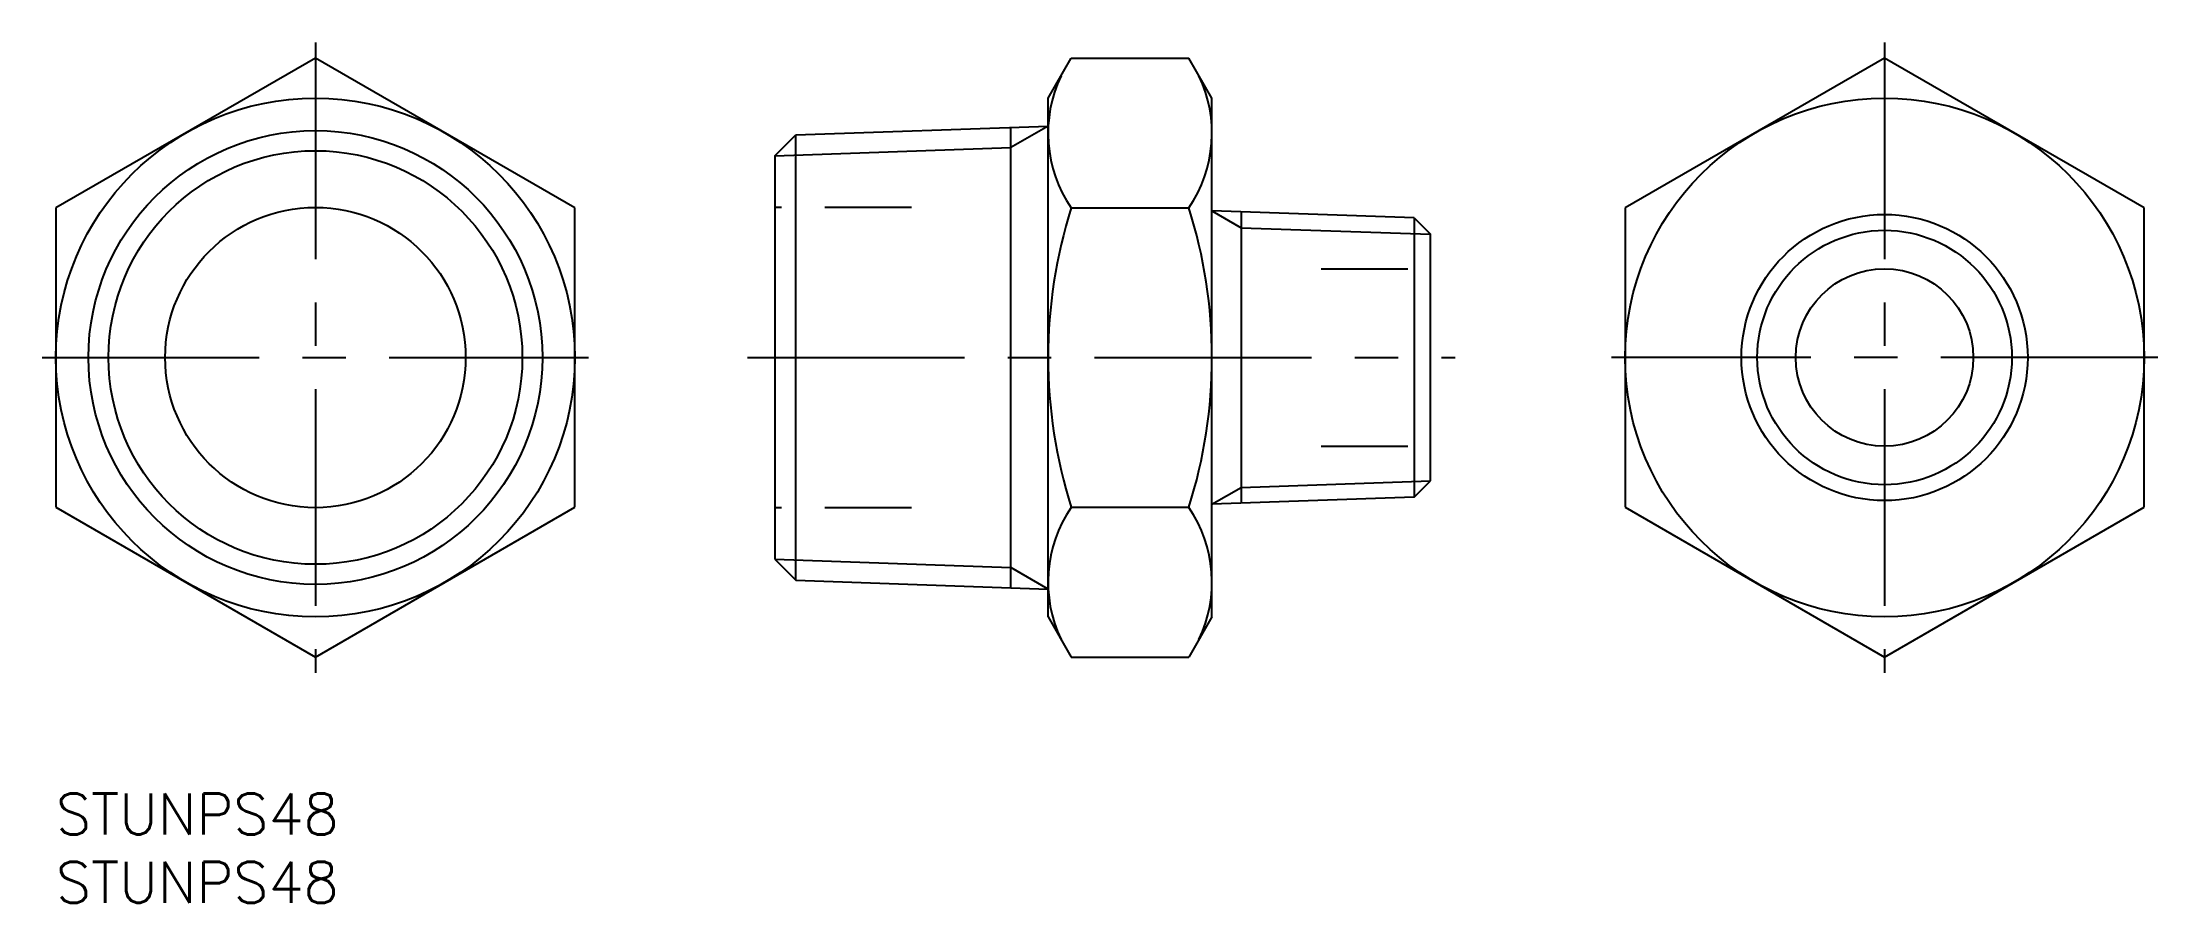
# Model space of a CAD drawing. Extents: x -1 to 154, y -8 to 55.
import ezdxf

# ---------------------------------------------------------------- set-up
doc = ezdxf.new("R2010")
doc.units = 0
doc.header["$LTSCALE"] = 0.5
doc.linetypes.add('CENTER', pattern=[50.8, 31.75, -6.35, 6.35, -6.35])
doc.linetypes.add('DASHED', pattern=[19.05, 12.7, -6.35])
for name, color, linetype in [('MSM_CENTER', 1, 'CENTER'), ('MSM_CONTINUOUS', 7, 'CONTINUOUS'), ('MSM_DASHED', 4, 'DASHED'), ('MSM_NARROW', 5, 'CONTINUOUS'), ('MSM_PART_NUMBER', 7, 'CONTINUOUS')]:
    doc.layers.add(name, color=color, linetype=linetype)
doc.styles.get("Standard").update_dxf_attribs({"font": 'txt.shx', "height": 3, "bigfont": 'bigfont.shx'})

# ---------------------------------------------------------------- blocks, each defined once
blk = doc.blocks.new('*U9')
at = {"layer": 'MSM_PART_NUMBER'}
blk.add_text('STUNPS48', height=3, dxfattribs=at).set_placement((0, -3))
blk = doc.blocks.new('*U10')
at = {"layer": 'MSM_PART_NUMBER'}
blk.add_text('STUNPS48', height=3, dxfattribs=at).set_placement((0, -8))

msp = doc.modelspace()

# ---------------------------------------------------------------- linework, layer by layer
at = {"layer": 'MSM_CENTER'}
for p, q in [((19, 55.03), (19, 8.85)), ((133.9, 55.03), (133.9, 8.85)), ((-1, 31.94), (39, 31.94)), ((50.65, 31.94), (102.45, 31.94)), ((153.9, 31.94), (113.9, 31.94))]:
    msp.add_line(p, q, dxfattribs=at)
at = {"layer": 'MSM_CONTINUOUS'}
for p, q in [((19, 53.88), (0, 42.91)), ((38, 42.91), (19, 53.88)), ((72.65, 50.94), (74.35, 53.88)), ((74.35, 53.88), (82.95, 53.88)), ((84.65, 50.94), (82.95, 53.88)), ((133.9, 53.88), (114.9, 42.91)), ((152.9, 42.91), (133.9, 53.88)), ((72.65, 12.94), (72.65, 50.94)), ((84.65, 12.94), (84.65, 50.94)), ((52.65, 46.72), (54.18, 48.25)), ((54.18, 48.25), (72.65, 48.9)), ((54.18, 15.62), (54.18, 48.25)), ((69.92, 15.07), (69.92, 48.8)), ((52.65, 46.72), (52.65, 17.16)), ((0, 42.91), (0, 20.97)), ((38, 20.97), (38, 42.91)), ((74.35, 42.91), (82.95, 42.91)), ((99.45, 42.17), (84.65, 42.69)), ((86.79, 42.62), (86.79, 21.26)), ((99.45, 42.17), (99.45, 21.7)), ((99.45, 42.17), (100.65, 40.97)), ((114.9, 42.91), (114.9, 20.97)), ((152.9, 20.97), (152.9, 42.91)), ((100.65, 22.91), (100.65, 40.97)), ((99.45, 21.7), (84.65, 21.19)), ((99.45, 21.7), (100.65, 22.91)), ((0, 20.97), (19, 10)), ((19, 10), (38, 20.97)), ((74.35, 20.97), (82.95, 20.97)), ((114.9, 20.97), (133.9, 10)), ((133.9, 10), (152.9, 20.97)), ((52.65, 17.16), (54.18, 15.62)), ((54.18, 15.62), (72.65, 14.98)), ((72.65, 12.94), (74.35, 10)), ((84.65, 12.94), (82.95, 10)), ((74.35, 10), (82.95, 10))]:
    msp.add_line(p, q, dxfattribs=at)
for centre, radius in [((19, 31.94), 19), ((133.9, 31.94), 19), ((19, 31.94), 16.62), ((19, 31.94), 11), ((133.9, 31.94), 10.48), ((133.9, 31.94), 6.5)]:
    msp.add_circle(centre, radius, dxfattribs=at)
for centre, radius, start, end in [((82.36, 48.39), 9.71, 154.3842, 214.3842), ((74.94, 48.39), 9.71, 325.6158, 25.6158), ((108.95, 31.94), 36.3, 162.412, 197.588), ((48.35, 31.94), 36.3, 342.412, 17.588), ((82.36, 15.48), 9.71, 145.6158, 205.6158), ((74.94, 15.48), 9.71, 334.3842, 34.3842)]:
    msp.add_arc(centre, radius, start, end, dxfattribs=at)
at = {"layer": 'MSM_DASHED'}
for p, q in [((62.65, 42.94), (52.65, 42.94)), ((92.65, 38.44), (100.65, 38.44)), ((92.65, 25.44), (100.65, 25.44)), ((62.65, 20.94), (52.65, 20.94))]:
    msp.add_line(p, q, dxfattribs=at)
at = {"layer": 'MSM_NARROW'}
for p, q in [((72.65, 48.9), (69.92, 47.33)), ((52.65, 46.72), (69.92, 47.33)), ((84.65, 42.69), (86.79, 41.45)), ((86.79, 41.45), (100.65, 40.97)), ((84.65, 21.19), (86.79, 22.42)), ((86.79, 22.42), (100.65, 22.91)), ((52.65, 17.16), (69.92, 16.55)), ((72.65, 14.98), (69.92, 16.55))]:
    msp.add_line(p, q, dxfattribs=at)
for centre, radius in [((19, 31.94), 15.15), ((133.9, 31.94), 9.32)]:
    msp.add_circle(centre, radius, dxfattribs=at)

# ---------------------------------------------------------------- block references
at = {"layer": 'MSM_CONTINUOUS'}
for name in ['*U9', '*U10']:
    msp.add_blockref(name, (0, 0), dxfattribs=at)

doc.saveas('drawing.dxf')
